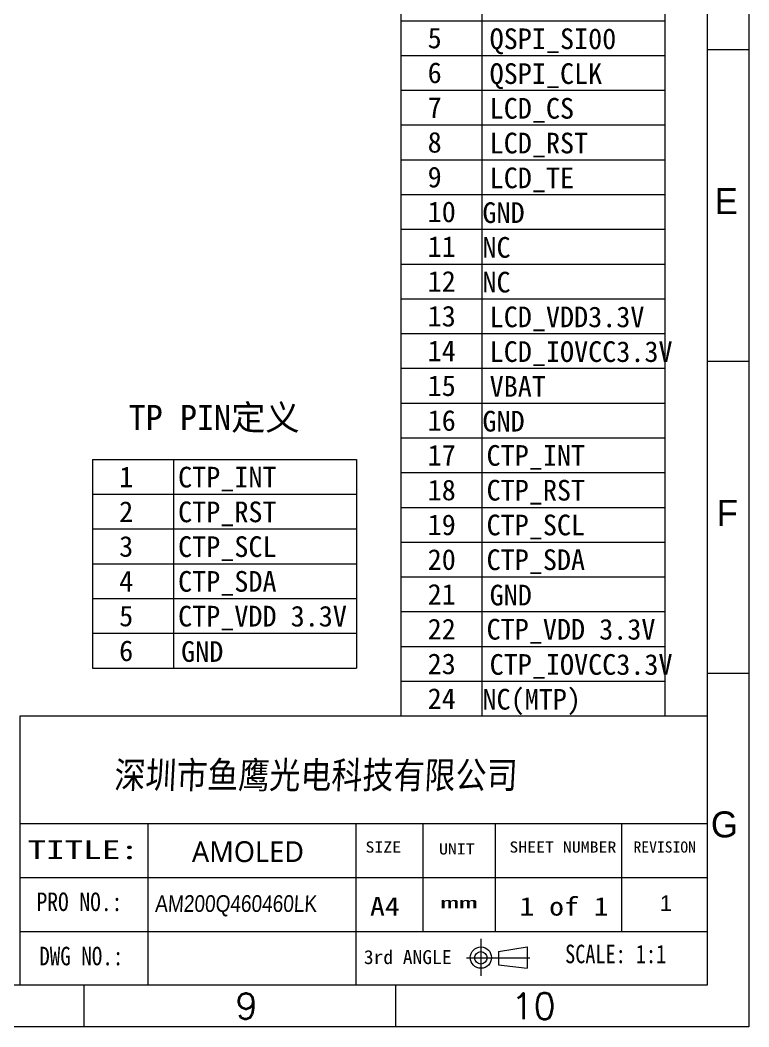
# Model space of a CAD drawing. Header units: millimetres. Extents: x 1134 to 2336, y -9 to 314.
# Drawn here: x 2271.1 to 2336.4, y 111.2 to 201.4 of the extents above; entities that cross this region are included whole.
import ezdxf
from ezdxf.enums import TextEntityAlignment as Align

# ---------------------------------------------------------------- set-up
doc = ezdxf.new("R2010")
doc.units = ezdxf.units.MM
doc.layers.add('图框', color=7, linetype='Continuous', lineweight=5)
doc.styles.get("Standard").update_dxf_attribs({"font": 'txt', "bigfont": 'gbcbig.shx'})
doc.styles.add('TEXTSTYLE_0', font='txt', dxfattribs={"width": 0.8})
doc.styles.add('ZI2.5', font='SimSun.ttf', dxfattribs={"height": 2.5})
doc.styles.add('样式 3', font='italict.shx', dxfattribs={"width": 0.85, "oblique": 3})
doc.styles.add('汉字', font='SimSun.ttf')

msp = doc.modelspace()

# ---------------------------------------------------------------- linework, layer by layer
at = {"layer": '图框', "color": 7, "linetype": 'ByBlock', "lineweight": 5, "ltscale": 0.55}
for p, q in [((2332.637, 310.478), (2332.637, 114.939)), ((2336.362, 198.741), (2332.637, 198.741)), ((2336.362, 170.807), (2332.637, 170.807)), ((2336.362, 142.872), (2332.637, 142.872)), ((2332.637, 114.939), (2053.335, 114.939)), ((2276.777, 114.939), (2276.777, 111.214)), ((2304.707, 114.939), (2304.707, 111.214))]:
    msp.add_line(p, q, dxfattribs=at)
at = {"layer": '图框', "color": 3, "lineweight": 5}
for p, q in [((2305.18, 216.906), (2305.18, 139.068)), ((2312.445, 216.906), (2312.445, 139.068)), ((2328.838, 216.906), (2328.838, 139.068)), ((2305.18, 201.338), (2328.838, 201.338)), ((2305.18, 198.225), (2328.838, 198.225)), ((2305.18, 195.111), (2328.838, 195.111)), ((2305.18, 191.998), (2328.838, 191.998)), ((2305.18, 188.884), (2328.838, 188.884)), ((2305.18, 185.771), (2328.838, 185.771)), ((2305.18, 182.657), (2328.838, 182.657)), ((2305.18, 179.544), (2328.838, 179.544)), ((2305.18, 176.43), (2328.838, 176.43)), ((2305.18, 173.317), (2328.838, 173.317)), ((2305.18, 170.203), (2328.838, 170.203)), ((2305.18, 167.09), (2328.838, 167.09)), ((2305.18, 163.976), (2328.838, 163.976)), ((2277.536, 162.036), (2277.536, 143.355)), ((2277.536, 162.036), (2301.194, 162.036)), ((2284.801, 162.036), (2284.801, 143.355)), ((2301.194, 162.036), (2301.194, 143.355)), ((2305.18, 160.863), (2328.838, 160.863)), ((2277.536, 158.922), (2301.194, 158.922)), ((2305.18, 157.749), (2328.838, 157.749)), ((2277.536, 155.809), (2301.194, 155.809)), ((2305.18, 154.636), (2328.838, 154.636)), ((2277.536, 152.695), (2301.194, 152.695)), ((2305.18, 151.522), (2328.838, 151.522)), ((2277.536, 149.582), (2301.194, 149.582)), ((2305.18, 148.409), (2328.838, 148.409)), ((2277.536, 146.468), (2301.194, 146.468)), ((2305.18, 145.295), (2328.838, 145.295)), ((2277.536, 143.355), (2301.194, 143.355)), ((2305.18, 142.182), (2328.838, 142.182)), ((2305.18, 139.068), (2328.838, 139.068))]:
    msp.add_line(p, q, dxfattribs=at)
at = {"layer": '图框', "linetype": 'Continuous', "lineweight": 5}
for p, q in [((2271.065, 114.939), (2271.065, 139.068)), ((2271.065, 129.416), (2332.637, 129.416)), ((2282.535, 114.939), (2282.535, 129.416)), ((2301.185, 114.939), (2301.185, 129.416)), ((2307.165, 119.764), (2307.165, 129.416)), ((2313.65, 119.764), (2313.65, 129.416)), ((2324.993, 119.764), (2324.993, 129.416)), ((2271.065, 124.59), (2332.637, 124.59)), ((2271.065, 119.764), (2332.637, 119.764))]:
    msp.add_line(p, q, dxfattribs=at)
at = {"layer": '图框', "color": 0, "lineweight": 5}
msp.add_line((2271.065, 139.068), (2332.637, 139.068), dxfattribs=at)
at = {"layer": '图框', "linetype": 'Continuous'}
msp.add_line((2312.348, 119.106), (2312.348, 115.778), dxfattribs=at)
at = {"layer": '图框', "color": 7, "linetype": 'Continuous'}
for p, q in [((2313.939, 117.959), (2316.496, 118.369)), ((2316.496, 118.369), (2316.496, 116.466)), ((2311.069, 117.401), (2316.742, 117.401)), ((2313.939, 117.959), (2313.939, 116.778)), ((2313.939, 116.778), (2316.496, 116.466))]:
    msp.add_line(p, q, dxfattribs=at)
at = {"layer": '图框', "color": 7, "linetype": 'ByBlock', "lineweight": 5, "ltscale": 0.55}
msp.add_lwpolyline([(2049.61, 314.203), (2336.362, 314.203), (2336.362, 111.214), (2049.61, 111.214)], close=True, dxfattribs=at)
at = {"layer": '图框', "color": 7, "linetype": 'Continuous'}
for centre, radius in [((2312.348, 117.418), 0.952), ((2312.348, 117.401), 0.557)]:
    msp.add_circle(centre, radius, dxfattribs=at)

# ---------------------------------------------------------------- texts
at = {"layer": '图框', "color": 3, "lineweight": 5, "style": 'ZI2.5'}
for s, height, p in [('5', 1.853, (2307.581, 198.866)), ('QSPI_SI00', 1.8533, (2313.135, 198.792)), ('6', 1.853, (2307.581, 195.752)), ('QSPI_CLK', 1.8533, (2313.135, 195.672)), ('7', 1.853, (2307.581, 192.637)), ('LCD_CS', 1.8533, (2313.135, 192.564)), ('8', 1.853, (2307.581, 189.523)), ('LCD_RST', 1.8533, (2313.135, 189.452)), ('9', 1.853, (2307.581, 186.408)), ('LCD_TE', 1.8533, (2313.135, 186.334)), ('10', 1.8533, (2307.581, 183.294)), ('GND', 1.8533, (2312.49, 183.22)), ('11', 1.8533, (2307.581, 180.179)), ('NC', 1.8533, (2312.49, 180.106)), ('12', 1.8533, (2307.581, 177.065)), ('NC', 1.8533, (2312.49, 176.993)), ('13', 1.8533, (2307.581, 173.95)), ('LCD_VDD3.3V', 1.85328, (2313.135, 173.883)), ('14', 1.8533, (2307.581, 170.836)), ('LCD_IOVCC3.3V', 1.85328, (2313.135, 170.77)), ('15', 1.8533, (2307.581, 167.721)), ('VBAT', 1.8533, (2313.135, 167.656)), ('16', 1.8533, (2307.581, 164.607)), ('GND', 1.8533, (2312.49, 164.539)), ('17', 1.8533, (2307.581, 161.492)), ('1', 1.853, (2279.937, 159.552)), ('18', 1.8533, (2307.581, 158.377)), ('2', 1.853, (2279.937, 156.437)), ('19', 1.8533, (2307.581, 155.263)), ('3', 1.853, (2279.937, 153.323)), ('20', 1.8533, (2307.581, 152.148)), ('4', 1.853, (2279.937, 150.208)), ('21', 1.8533, (2307.581, 149.034)), ('5', 1.853, (2279.937, 147.094)), ('22', 1.8533, (2307.581, 145.919)), ('6', 1.853, (2279.937, 143.979)), ('23', 1.8533, (2307.581, 142.805)), ('CTP_IOVCC3.3V', 1.85328, (2313.135, 142.748)), ('NC(MTP)', 1.8533, (2312.49, 139.631)), ('24', 1.8533, (2307.581, 139.69))]:
    msp.add_text(s, height=height, dxfattribs=at).set_placement(p)
at = {"layer": '图框', "color": 1, "lineweight": 5, "style": 'ZI2.5'}
for s, height, p in [('CTP_INT', 1.8533, (2312.861, 161.47)), ('CTP_INT', 1.8533, (2285.217, 159.529)), ('CTP_RST', 1.8533, (2312.861, 158.356)), ('CTP_RST', 1.8533, (2285.217, 156.416)), ('CTP_SCL', 1.8533, (2312.861, 155.243)), ('CTP_SCL', 1.8533, (2285.217, 153.302)), ('CTP_SDA', 1.8533, (2312.861, 152.129)), ('CTP_SDA', 1.8533, (2285.217, 150.189)), ('GND', 1.8533, (2313.135, 148.962)), ('CTP_VDD 3.3V', 1.85328, (2285.217, 147.075)), ('CTP_VDD 3.3V', 1.85328, (2312.861, 145.902)), ('GND', 1.8533, (2285.491, 143.908))]:
    msp.add_text(s, height=height, dxfattribs=at).set_placement(p)
at = {"layer": '图框', "linetype": 'Continuous', "lineweight": 5, "style": 'TEXTSTYLE_0'}
for s, height, width, p, p2 in [('TITLE:', 1.6641, 1.281601, (2271.737, 126.247), (2281.69, 126.247)), ('SIZE', 0.9985, 0.96, (2302.009, 126.821), (2305.204, 126.821)), ('UNIT', 0.9985, 0.96, (2308.598, 126.656), (2311.793, 126.656)), ('SHEET NUMBER', 0.99847, 0.822857, (2314.902, 126.821), (2324.488, 126.821)), ('REVISION', 0.9985, 0.763636, (2326.028, 126.821), (2331.619, 126.821)), ('PRO NO.:', 1.6641, 0.728598, (2272.541, 121.585), (2280.22, 121.585)), ('A4', 1.6641, 0.96, (2302.415, 121.176), (2305.078, 121.176)), ('1', 1.664, 2.4, (2315.803, 121.176), (2317.135, 121.176)), (' of ', 1.6641, 0.8, (2317.135, 121.176), (2322.46, 121.176)), ('1', 1.664, 2.4, (2322.46, 121.176), (2323.791, 121.176)), ('mm', 0.9985, 2, (2308.709, 121.837), (2312.037, 121.837)), ('DWG NO.:', 1.6641, 0.6793, (2272.778, 116.726), (2280.314, 116.726)), ('   3rd ANGLE', 1.24808, 0.72, (2299.24, 116.839), (2309.724, 116.839))]:
    msp.add_text(s, height=height, dxfattribs=dict(at, width=width)).set_placement(p, p2, align=Align.FIT)
at = {"layer": '图框', "color": 7, "linetype": 'ByBlock', "lineweight": 5, "ltscale": 0.55, "width": 3.96258}
for s, insert, char_height, attachment_point in [('{\\f\uffd0ￂﾼﾚￃ\ufff7\ufff3w|b0|i0|c134|p54;E}', (2335.38, 184.015), 2.32786, 9), ('{\\f\uffd0ￂﾼﾚￃ\ufff7\ufff3w|b0|i0|c134|p54;F}', (2335.38, 156.085), 2.32786, 9), ('{\\f\uffd0ￂﾼﾚￃ\ufff7\ufff3w|b0|i0|c134|p54;G}', (2335.38, 128.155), 2.32786, 9), ('9', (2290.359, 111.915), 2.328, 7), ('10', (2319.055, 111.915), 2.3279, 9)]:
    msp.add_mtext(s, dxfattribs=dict(at, insert=insert, char_height=char_height, attachment_point=attachment_point))
at = {"layer": '图框', "color": 3, "lineweight": 5, "insert": (2280.786, 166.924), "char_height": 2.25, "width": 21.07829, "attachment_point": 1, "style": 'ZI2.5'}
msp.add_mtext('TP PIN定义', dxfattribs=at)
at = {"layer": '图框', "lineweight": 5, "attachment_point": 1}
for s, insert, char_height, width, style in [('{\\fSimSun|b0|i0|c134|p2;\\C6;深圳市鱼鹰光电科技有限公司}', (2279.466, 134.968), 2.3958, 39.55683, '样式 3'), ('{\\fMicrosoft YaHei|b0|i0|c134|p34;\\C3;AMOLED}', (2286.458, 127.839), 1.8638, 8.78905, '汉字'), ('{\\fSTXinwei|b0|i0|c134|p2;\\C3;AM200Q460460LK}', (2283.144, 123.009), 1.5, 22.23928, '样式 3'), ('SCALE: 1:1', (2319.898, 118.576), 1.6641, 22.72593, 'TEXTSTYLE_0')]:
    msp.add_mtext(s, dxfattribs=dict(at, insert=insert, char_height=char_height, width=width, style=style))
at = {"layer": '图框', "lineweight": 5, "insert": (2328.382, 122.996), "char_height": 1.39742, "width": 1.74689, "attachment_point": 1}
msp.add_mtext('{\\f@Arial Unicode MS|b0|i0|c0|p34;1}', dxfattribs=at)

doc.saveas('drawing.dxf')
